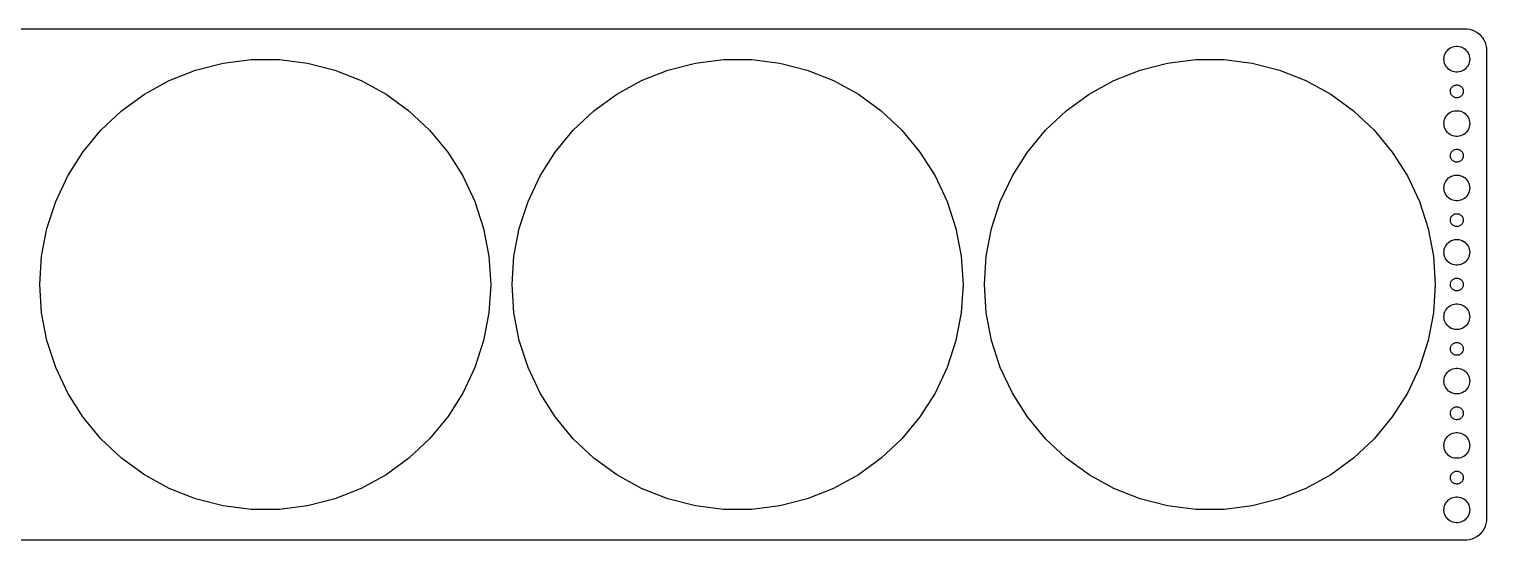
# Model space of a CAD drawing. Header units: metres. Extents: x -284 to 284, y -59 to 59.
# Drawn here: x -55 to 284.5, y -59.5 to 59.5 of the extents above; entities that cross this region are included whole.
import ezdxf

# ---------------------------------------------------------------- set-up
doc = ezdxf.new("R2010")
doc.units = ezdxf.units.M

msp = doc.modelspace()

# ---------------------------------------------------------------- linework, layer by layer
for p, q in [((279.814, 59.4901), (-279.814, 59.4901)), ((280.437, 59.4114), (279.814, 59.4901)), ((281.045, 59.2553), (280.437, 59.4114)), ((281.629, 59.0241), (281.045, 59.2553)), ((282.179, 58.7216), (281.629, 59.0241)), ((282.687, 58.3526), (282.179, 58.7216)), ((283.145, 57.9227), (282.687, 58.3526)), ((283.545, 57.4389), (283.145, 57.9227)), ((275.073, 54.2634), (275.313, 54.5536)), ((275.313, 54.5536), (275.588, 54.8115)), ((275.588, 54.8115), (275.893, 55.033)), ((275.893, 55.033), (276.223, 55.2145)), ((276.223, 55.2145), (276.573, 55.3532)), ((276.573, 55.3532), (276.938, 55.4469)), ((276.938, 55.4469), (277.312, 55.4941)), ((277.312, 55.4941), (277.688, 55.4941)), ((277.688, 55.4941), (278.062, 55.4469)), ((278.062, 55.4469), (278.427, 55.3532)), ((278.427, 55.3532), (278.777, 55.2145)), ((278.777, 55.2145), (279.107, 55.033)), ((279.107, 55.033), (279.412, 54.8115)), ((279.412, 54.8115), (279.687, 54.5536)), ((279.687, 54.5536), (279.927, 54.2634)), ((283.882, 56.9088), (283.545, 57.4389)), ((284.149, 56.3406), (283.882, 56.9088)), ((284.343, 55.7434), (284.149, 56.3406)), ((284.461, 55.1267), (284.343, 55.7434)), ((284.5, 54.5), (284.461, 55.1267)), ((284.5, -54.5), (284.5, 54.5)), ((-16.2234, 49.9305), (-9.83751, 51.5701)), ((-9.83751, 51.5701), (-3.29649, 52.3964)), ((-3.29649, 52.3964), (3.29649, 52.3964)), ((3.29649, 52.3964), (9.83751, 51.5701)), ((9.83751, 51.5701), (16.2234, 49.9305)), ((93.7766, 49.9305), (100.162, 51.5701)), ((100.162, 51.5701), (106.703, 52.3964)), ((106.703, 52.3964), (113.296, 52.3964)), ((113.296, 52.3964), (119.838, 51.5701)), ((119.838, 51.5701), (126.223, 49.9305)), ((203.777, 49.9305), (210.162, 51.5701)), ((210.162, 51.5701), (216.703, 52.3964)), ((216.703, 52.3964), (223.297, 52.3964)), ((223.297, 52.3964), (229.838, 51.5701)), ((229.838, 51.5701), (236.223, 49.9305)), ((274.5, 52.5), (274.524, 52.876)), ((274.524, 52.124), (274.5, 52.5)), ((274.524, 52.876), (274.594, 53.2461)), ((274.594, 51.7539), (274.524, 52.124)), ((274.594, 53.2461), (274.711, 53.6044)), ((274.711, 51.3956), (274.594, 51.7539)), ((274.711, 53.6044), (274.871, 53.9453)), ((274.871, 51.0547), (274.711, 51.3956)), ((274.871, 53.9453), (275.073, 54.2634)), ((275.073, 50.7366), (274.871, 51.0547)), ((279.927, 54.2634), (280.129, 53.9453)), ((280.129, 51.0547), (279.927, 50.7366)), ((280.129, 53.9453), (280.289, 53.6044)), ((280.289, 51.3956), (280.129, 51.0547)), ((280.289, 53.6044), (280.406, 53.2461)), ((280.406, 51.7539), (280.289, 51.3956)), ((280.406, 53.2461), (280.476, 52.876)), ((280.476, 52.124), (280.406, 51.7539)), ((280.476, 52.876), (280.5, 52.5)), ((280.5, 52.5), (280.476, 52.124)), ((-22.3534, 47.5034), (-16.2234, 49.9305)), ((16.2234, 49.9305), (22.3534, 47.5034)), ((87.6466, 47.5034), (93.7766, 49.9305)), ((126.223, 49.9305), (132.353, 47.5034)), ((197.647, 47.5034), (203.777, 49.9305)), ((236.223, 49.9305), (242.353, 47.5034)), ((275.313, 50.4464), (275.073, 50.7366)), ((275.588, 50.1885), (275.313, 50.4464)), ((275.893, 49.967), (275.588, 50.1885)), ((276.223, 49.7855), (275.893, 49.967)), ((276.573, 49.6468), (276.223, 49.7855)), ((276.938, 49.5531), (276.573, 49.6468)), ((277.312, 49.5059), (276.938, 49.5531)), ((277.688, 49.5059), (277.312, 49.5059)), ((278.062, 49.5531), (277.688, 49.5059)), ((278.427, 49.6468), (278.062, 49.5531)), ((278.777, 49.7855), (278.427, 49.6468)), ((279.107, 49.967), (278.777, 49.7855)), ((279.412, 50.1885), (279.107, 49.967)), ((279.687, 50.4464), (279.412, 50.1885)), ((279.927, 50.7366), (279.687, 50.4464)), ((-33.4648, 40.4519), (-28.1309, 44.3272)), ((-28.1309, 44.3272), (-22.3534, 47.5034)), ((22.3534, 47.5034), (28.1309, 44.3272)), ((28.1309, 44.3272), (33.4648, 40.4519)), ((76.5352, 40.4519), (81.8691, 44.3272)), ((81.8691, 44.3272), (87.6466, 47.5034)), ((132.353, 47.5034), (138.131, 44.3272)), ((138.131, 44.3272), (143.465, 40.4519)), ((186.535, 40.4519), (191.869, 44.3272)), ((191.869, 44.3272), (197.647, 47.5034)), ((242.353, 47.5034), (248.131, 44.3272)), ((248.131, 44.3272), (253.465, 40.4519)), ((276, 45), (276.012, 45.188)), ((276.012, 44.812), (276, 45)), ((276.012, 45.188), (276.047, 45.373)), ((276.047, 44.627), (276.012, 44.812)), ((276.047, 45.373), (276.105, 45.5522)), ((276.105, 44.4478), (276.047, 44.627)), ((276.105, 45.5522), (276.186, 45.7226)), ((276.186, 44.2774), (276.105, 44.4478)), ((276.186, 45.7226), (276.286, 45.8817)), ((276.286, 44.1183), (276.186, 44.2774)), ((276.286, 45.8817), (276.407, 46.0268)), ((276.407, 46.0268), (276.544, 46.1558)), ((276.544, 46.1558), (276.696, 46.2665)), ((276.696, 46.2665), (276.861, 46.3572)), ((276.861, 46.3572), (277.036, 46.4266)), ((277.036, 46.4266), (277.219, 46.4734)), ((277.219, 46.4734), (277.406, 46.497)), ((277.406, 46.497), (277.594, 46.497)), ((277.594, 46.497), (277.781, 46.4734)), ((277.781, 46.4734), (277.964, 46.4266)), ((277.964, 46.4266), (278.139, 46.3572)), ((278.139, 46.3572), (278.304, 46.2665)), ((278.304, 46.2665), (278.456, 46.1558)), ((278.456, 46.1558), (278.593, 46.0268)), ((278.593, 46.0268), (278.714, 45.8817)), ((278.714, 45.8817), (278.814, 45.7226)), ((278.814, 44.2774), (278.714, 44.1183)), ((278.814, 45.7226), (278.895, 45.5522)), ((278.895, 44.4478), (278.814, 44.2774)), ((278.895, 45.5522), (278.953, 45.373)), ((278.953, 44.627), (278.895, 44.4478)), ((278.953, 45.373), (278.988, 45.188)), ((278.988, 44.812), (278.953, 44.627)), ((278.988, 45.188), (279, 45)), ((279, 45), (278.988, 44.812)), ((276.407, 43.9732), (276.286, 44.1183)), ((276.544, 43.8442), (276.407, 43.9732)), ((276.696, 43.7335), (276.544, 43.8442)), ((276.861, 43.6428), (276.696, 43.7335)), ((277.036, 43.5734), (276.861, 43.6428)), ((277.219, 43.5266), (277.036, 43.5734)), ((277.406, 43.503), (277.219, 43.5266)), ((277.594, 43.503), (277.406, 43.503)), ((277.781, 43.5266), (277.594, 43.503)), ((277.964, 43.5734), (277.781, 43.5266)), ((278.139, 43.6428), (277.964, 43.5734)), ((278.304, 43.7335), (278.139, 43.6428)), ((278.456, 43.8442), (278.304, 43.7335)), ((278.593, 43.9732), (278.456, 43.8442)), ((278.714, 44.1183), (278.593, 43.9732)), ((-38.2708, 35.9387), (-33.4648, 40.4519)), ((33.4648, 40.4519), (38.2708, 35.9387)), ((71.7291, 35.9387), (76.5352, 40.4519)), ((143.465, 40.4519), (148.271, 35.9387)), ((181.729, 35.9387), (186.535, 40.4519)), ((253.465, 40.4519), (258.271, 35.9387)), ((274.5, 37.5), (274.524, 37.876)), ((274.524, 37.124), (274.5, 37.5)), ((274.524, 37.876), (274.594, 38.2461)), ((274.594, 38.2461), (274.711, 38.6044)), ((274.711, 38.6044), (274.871, 38.9453)), ((274.871, 38.9453), (275.073, 39.2634)), ((275.073, 39.2634), (275.313, 39.5536)), ((275.313, 39.5536), (275.588, 39.8115)), ((275.588, 39.8115), (275.893, 40.033)), ((275.893, 40.033), (276.223, 40.2145)), ((276.223, 40.2145), (276.573, 40.3532)), ((276.573, 40.3532), (276.938, 40.4469)), ((276.938, 40.4469), (277.312, 40.4941)), ((277.312, 40.4941), (277.688, 40.4941)), ((277.688, 40.4941), (278.062, 40.4469)), ((278.062, 40.4469), (278.427, 40.3532)), ((278.427, 40.3532), (278.777, 40.2145)), ((278.777, 40.2145), (279.107, 40.033)), ((279.107, 40.033), (279.412, 39.8115)), ((279.412, 39.8115), (279.687, 39.5536)), ((279.687, 39.5536), (279.927, 39.2634)), ((279.927, 39.2634), (280.129, 38.9453)), ((280.129, 38.9453), (280.289, 38.6044)), ((280.289, 38.6044), (280.406, 38.2461)), ((280.406, 38.2461), (280.476, 37.876)), ((280.476, 37.876), (280.5, 37.5)), ((280.5, 37.5), (280.476, 37.124)), ((-42.4734, 30.8587), (-38.2708, 35.9387)), ((38.2708, 35.9387), (42.4734, 30.8587)), ((67.5266, 30.8587), (71.7291, 35.9387)), ((148.271, 35.9387), (152.473, 30.8587)), ((177.527, 30.8587), (181.729, 35.9387)), ((258.271, 35.9387), (262.473, 30.8587)), ((274.594, 36.7539), (274.524, 37.124)), ((274.711, 36.3956), (274.594, 36.7539)), ((274.871, 36.0547), (274.711, 36.3956)), ((275.073, 35.7366), (274.871, 36.0547)), ((275.313, 35.4464), (275.073, 35.7366)), ((275.588, 35.1885), (275.313, 35.4464)), ((275.893, 34.967), (275.588, 35.1885)), ((276.223, 34.7855), (275.893, 34.967)), ((276.573, 34.6468), (276.223, 34.7855)), ((276.938, 34.5531), (276.573, 34.6468)), ((277.312, 34.5059), (276.938, 34.5531)), ((277.688, 34.5059), (277.312, 34.5059)), ((278.062, 34.5531), (277.688, 34.5059)), ((278.427, 34.6468), (278.062, 34.5531)), ((278.777, 34.7855), (278.427, 34.6468)), ((279.107, 34.967), (278.777, 34.7855)), ((279.412, 35.1885), (279.107, 34.967)), ((279.687, 35.4464), (279.412, 35.1885)), ((279.927, 35.7366), (279.687, 35.4464)), ((280.129, 36.0547), (279.927, 35.7366)), ((280.289, 36.3956), (280.129, 36.0547)), ((280.406, 36.7539), (280.289, 36.3956)), ((280.476, 37.124), (280.406, 36.7539)), ((-46.0061, 25.2921), (-42.4734, 30.8587)), ((42.4734, 30.8587), (46.0061, 25.2921)), ((63.9939, 25.2921), (67.5266, 30.8587)), ((152.473, 30.8587), (156.006, 25.2921)), ((173.994, 25.2921), (177.527, 30.8587)), ((262.473, 30.8587), (266.006, 25.2921)), ((276.105, 30.5522), (276.186, 30.7226)), ((276.186, 30.7226), (276.286, 30.8817)), ((276.286, 30.8817), (276.407, 31.0268)), ((276.407, 31.0268), (276.544, 31.1558)), ((276.544, 31.1558), (276.696, 31.2665)), ((276.696, 31.2665), (276.861, 31.3572)), ((276.861, 31.3572), (277.036, 31.4266)), ((277.036, 31.4266), (277.219, 31.4734)), ((277.219, 31.4734), (277.406, 31.497)), ((277.406, 31.497), (277.594, 31.497)), ((277.594, 31.497), (277.781, 31.4734)), ((277.781, 31.4734), (277.964, 31.4266)), ((277.964, 31.4266), (278.139, 31.3572)), ((278.139, 31.3572), (278.304, 31.2665)), ((278.304, 31.2665), (278.456, 31.1558)), ((278.456, 31.1558), (278.593, 31.0268)), ((278.593, 31.0268), (278.714, 30.8817)), ((278.714, 30.8817), (278.814, 30.7226)), ((278.814, 30.7226), (278.895, 30.5522)), ((276, 30), (276.012, 30.188)), ((276.012, 29.812), (276, 30)), ((276.012, 30.188), (276.047, 30.373)), ((276.047, 29.627), (276.012, 29.812)), ((276.047, 30.373), (276.105, 30.5522)), ((276.105, 29.4478), (276.047, 29.627)), ((276.186, 29.2774), (276.105, 29.4478)), ((276.286, 29.1183), (276.186, 29.2774)), ((276.407, 28.9732), (276.286, 29.1183)), ((276.544, 28.8442), (276.407, 28.9732)), ((276.696, 28.7335), (276.544, 28.8442)), ((276.861, 28.6427), (276.696, 28.7335)), ((277.036, 28.5734), (276.861, 28.6427)), ((277.219, 28.5266), (277.036, 28.5734)), ((277.406, 28.503), (277.219, 28.5266)), ((277.594, 28.503), (277.406, 28.503)), ((277.781, 28.5266), (277.594, 28.503)), ((277.964, 28.5734), (277.781, 28.5266)), ((278.139, 28.6427), (277.964, 28.5734)), ((278.304, 28.7335), (278.139, 28.6427)), ((278.456, 28.8442), (278.304, 28.7335)), ((278.593, 28.9732), (278.456, 28.8442)), ((278.714, 29.1183), (278.593, 28.9732)), ((278.814, 29.2774), (278.714, 29.1183)), ((278.895, 29.4478), (278.814, 29.2774)), ((278.895, 30.5522), (278.953, 30.373)), ((278.953, 29.627), (278.895, 29.4478)), ((278.953, 30.373), (278.988, 30.188)), ((278.988, 29.812), (278.953, 29.627)), ((278.988, 30.188), (279, 30)), ((279, 30), (278.988, 29.812)), ((-48.8133, 19.3265), (-46.0061, 25.2921)), ((46.0061, 25.2921), (48.8133, 19.3265)), ((61.1867, 19.3265), (63.9939, 25.2921)), ((156.006, 25.2921), (158.813, 19.3265)), ((171.187, 19.3265), (173.994, 25.2921)), ((266.006, 25.2921), (268.813, 19.3265)), ((274.711, 23.6044), (274.871, 23.9453)), ((274.871, 23.9453), (275.073, 24.2634)), ((275.073, 24.2634), (275.313, 24.5536)), ((275.313, 24.5536), (275.588, 24.8115)), ((275.588, 24.8115), (275.893, 25.033)), ((275.893, 25.033), (276.223, 25.2145)), ((276.223, 25.2145), (276.573, 25.3532)), ((276.573, 25.3532), (276.938, 25.4469)), ((276.938, 25.4469), (277.312, 25.4941)), ((277.312, 25.4941), (277.688, 25.4941)), ((277.688, 25.4941), (278.062, 25.4469)), ((278.062, 25.4469), (278.427, 25.3532)), ((278.427, 25.3532), (278.777, 25.2145)), ((278.777, 25.2145), (279.107, 25.033)), ((279.107, 25.033), (279.412, 24.8115)), ((279.412, 24.8115), (279.687, 24.5536)), ((279.687, 24.5536), (279.927, 24.2634)), ((279.927, 24.2634), (280.129, 23.9453)), ((280.129, 23.9453), (280.289, 23.6044)), ((274.5, 22.5), (274.524, 22.876)), ((274.524, 22.124), (274.5, 22.5)), ((274.524, 22.876), (274.594, 23.2461)), ((274.594, 21.7539), (274.524, 22.124)), ((274.594, 23.2461), (274.711, 23.6044)), ((274.711, 21.3956), (274.594, 21.7539)), ((274.871, 21.0547), (274.711, 21.3956)), ((275.073, 20.7366), (274.871, 21.0547)), ((275.313, 20.4464), (275.073, 20.7366)), ((275.588, 20.1884), (275.313, 20.4464)), ((279.687, 20.4464), (279.412, 20.1884)), ((279.927, 20.7366), (279.687, 20.4464)), ((280.129, 21.0547), (279.927, 20.7366)), ((280.289, 21.3956), (280.129, 21.0547)), ((280.289, 23.6044), (280.406, 23.2461)), ((280.406, 21.7539), (280.289, 21.3956)), ((280.406, 23.2461), (280.476, 22.876)), ((280.476, 22.124), (280.406, 21.7539)), ((280.476, 22.876), (280.5, 22.5)), ((280.5, 22.5), (280.476, 22.124)), ((-50.8506, 13.0562), (-48.8133, 19.3265)), ((48.8133, 19.3265), (50.8506, 13.0562)), ((59.1494, 13.0562), (61.1867, 19.3265)), ((158.813, 19.3265), (160.851, 13.0562)), ((169.149, 13.0562), (171.187, 19.3265)), ((268.813, 19.3265), (270.851, 13.0562)), ((275.893, 19.967), (275.588, 20.1884)), ((276.223, 19.7855), (275.893, 19.967)), ((276.573, 19.6468), (276.223, 19.7855)), ((276.938, 19.5531), (276.573, 19.6468)), ((277.312, 19.5059), (276.938, 19.5531)), ((277.688, 19.5059), (277.312, 19.5059)), ((278.062, 19.5531), (277.688, 19.5059)), ((278.427, 19.6468), (278.062, 19.5531)), ((278.777, 19.7855), (278.427, 19.6468)), ((279.107, 19.967), (278.777, 19.7855)), ((279.412, 20.1884), (279.107, 19.967)), ((276, 15), (276.012, 15.188)), ((276.012, 14.812), (276, 15)), ((276.012, 15.188), (276.047, 15.373)), ((276.047, 14.627), (276.012, 14.812)), ((276.047, 15.373), (276.105, 15.5522)), ((276.105, 14.4478), (276.047, 14.627)), ((276.105, 15.5522), (276.186, 15.7226)), ((276.186, 14.2774), (276.105, 14.4478)), ((276.186, 15.7226), (276.286, 15.8817)), ((276.286, 14.1183), (276.186, 14.2774)), ((276.286, 15.8817), (276.407, 16.0268)), ((276.407, 13.9732), (276.286, 14.1183)), ((276.407, 16.0268), (276.544, 16.1558)), ((276.544, 13.8442), (276.407, 13.9732)), ((276.544, 16.1558), (276.696, 16.2665)), ((276.696, 13.7335), (276.544, 13.8442)), ((276.696, 16.2665), (276.861, 16.3572)), ((276.861, 13.6427), (276.696, 13.7335)), ((276.861, 16.3572), (277.036, 16.4266)), ((277.036, 13.5734), (276.861, 13.6427)), ((277.036, 16.4266), (277.219, 16.4734)), ((277.219, 16.4734), (277.406, 16.497)), ((277.406, 16.497), (277.594, 16.497)), ((277.594, 16.497), (277.781, 16.4734)), ((277.781, 16.4734), (277.964, 16.4266)), ((277.964, 16.4266), (278.139, 16.3572)), ((278.139, 13.6427), (277.964, 13.5734)), ((278.139, 16.3572), (278.304, 16.2665)), ((278.304, 13.7335), (278.139, 13.6427)), ((278.304, 16.2665), (278.456, 16.1558)), ((278.456, 13.8442), (278.304, 13.7335)), ((278.456, 16.1558), (278.593, 16.0268)), ((278.593, 13.9732), (278.456, 13.8442)), ((278.593, 16.0268), (278.714, 15.8817)), ((278.714, 14.1183), (278.593, 13.9732)), ((278.714, 15.8817), (278.814, 15.7226)), ((278.814, 14.2774), (278.714, 14.1183)), ((278.814, 15.7226), (278.895, 15.5522)), ((278.895, 14.4478), (278.814, 14.2774)), ((278.895, 15.5522), (278.953, 15.373)), ((278.953, 14.627), (278.895, 14.4478)), ((278.953, 15.373), (278.988, 15.188)), ((278.988, 14.812), (278.953, 14.627)), ((278.988, 15.188), (279, 15)), ((279, 15), (278.988, 14.812)), ((-52.086, 6.57999), (-50.8506, 13.0562)), ((50.8506, 13.0562), (52.086, 6.57999)), ((57.914, 6.57999), (59.1494, 13.0562)), ((160.851, 13.0562), (162.086, 6.57999)), ((167.914, 6.57999), (169.149, 13.0562)), ((270.851, 13.0562), (272.086, 6.57999)), ((275.893, 10.033), (276.223, 10.2145)), ((276.223, 10.2145), (276.573, 10.3532)), ((276.573, 10.3532), (276.938, 10.4469)), ((276.938, 10.4469), (277.312, 10.4941)), ((277.219, 13.5266), (277.036, 13.5734)), ((277.406, 13.5029), (277.219, 13.5266)), ((277.312, 10.4941), (277.688, 10.4941)), ((277.594, 13.5029), (277.406, 13.5029)), ((277.781, 13.5266), (277.594, 13.5029)), ((277.688, 10.4941), (278.062, 10.4469)), ((277.964, 13.5734), (277.781, 13.5266)), ((278.062, 10.4469), (278.427, 10.3532)), ((278.427, 10.3532), (278.777, 10.2145)), ((278.777, 10.2145), (279.107, 10.033)), ((274.5, 7.5), (274.524, 7.87599)), ((274.524, 7.12399), (274.5, 7.5)), ((274.524, 7.87599), (274.594, 8.24606)), ((274.594, 6.75392), (274.524, 7.12399)), ((274.594, 8.24606), (274.711, 8.60437)), ((274.711, 8.60437), (274.871, 8.94525)), ((274.871, 8.94525), (275.073, 9.26335)), ((275.073, 9.26335), (275.313, 9.55363)), ((275.313, 9.55363), (275.588, 9.81154)), ((275.588, 9.81154), (275.893, 10.033)), ((279.107, 10.033), (279.412, 9.81154)), ((279.412, 9.81154), (279.687, 9.55363)), ((279.687, 9.55363), (279.927, 9.26335)), ((279.927, 9.26335), (280.129, 8.94525)), ((280.129, 8.94525), (280.289, 8.60437)), ((280.289, 8.60437), (280.406, 8.24606)), ((280.406, 8.24606), (280.476, 7.87599)), ((280.476, 7.12399), (280.406, 6.75392)), ((280.476, 7.87599), (280.5, 7.5)), ((280.5, 7.5), (280.476, 7.12399)), ((-52.5, 0), (-52.086, 6.57999)), ((52.086, 6.57999), (52.5, 0)), ((57.5, 0), (57.914, 6.57999)), ((162.086, 6.57999), (162.5, 0)), ((167.5, 0), (167.914, 6.57999)), ((272.086, 6.57999), (272.5, 0)), ((274.711, 6.39561), (274.594, 6.75392)), ((274.871, 6.05473), (274.711, 6.39561)), ((275.073, 5.73663), (274.871, 6.05473)), ((275.313, 5.44635), (275.073, 5.73663)), ((275.588, 5.18845), (275.313, 5.44635)), ((275.893, 4.96701), (275.588, 5.18845)), ((276.223, 4.78551), (275.893, 4.96701)), ((276.573, 4.64682), (276.223, 4.78551)), ((276.938, 4.55313), (276.573, 4.64682)), ((277.312, 4.50591), (276.938, 4.55313)), ((277.688, 4.50591), (277.312, 4.50591)), ((278.062, 4.55313), (277.688, 4.50591)), ((278.427, 4.64682), (278.062, 4.55313)), ((278.777, 4.78551), (278.427, 4.64682)), ((279.107, 4.96701), (278.777, 4.78551)), ((279.412, 5.18845), (279.107, 4.96701)), ((279.687, 5.44635), (279.412, 5.18845)), ((279.927, 5.73663), (279.687, 5.44635)), ((280.129, 6.05473), (279.927, 5.73663)), ((280.289, 6.39561), (280.129, 6.05473)), ((280.406, 6.75392), (280.289, 6.39561)), ((-52.086, -6.57999), (-52.5, 0)), ((52.5, 0), (52.086, -6.57999)), ((57.914, -6.57999), (57.5, 0)), ((162.5, 0), (162.086, -6.57999)), ((167.914, -6.57999), (167.5, 0)), ((272.5, 0), (272.086, -6.57999)), ((276, 0), (276.012, 0.18799)), ((276.012, -0.18799), (276, 0)), ((276.012, 0.18799), (276.047, 0.37303)), ((276.047, 0.37303), (276.105, 0.55219)), ((276.105, 0.55219), (276.186, 0.72263)), ((276.186, 0.72263), (276.286, 0.88167)), ((276.286, 0.88167), (276.407, 1.02681)), ((276.407, 1.02681), (276.544, 1.15576)), ((276.544, 1.15576), (276.696, 1.26648)), ((276.696, 1.26648), (276.861, 1.35724)), ((276.861, 1.35724), (277.036, 1.42657)), ((277.036, 1.42657), (277.219, 1.47342)), ((277.219, 1.47342), (277.406, 1.49704)), ((277.406, 1.49704), (277.594, 1.49704)), ((277.594, 1.49704), (277.781, 1.47342)), ((277.781, 1.47342), (277.964, 1.42657)), ((277.964, 1.42657), (278.139, 1.35724)), ((278.139, 1.35724), (278.304, 1.26648)), ((278.304, 1.26648), (278.456, 1.15576)), ((278.456, 1.15576), (278.593, 1.02681)), ((278.593, 1.02681), (278.714, 0.88167)), ((278.714, 0.88167), (278.814, 0.72263)), ((278.814, 0.72263), (278.895, 0.55219)), ((278.895, 0.55219), (278.953, 0.37303)), ((278.953, 0.37303), (278.988, 0.18799)), ((278.988, 0.18799), (279, 0)), ((279, 0), (278.988, -0.18799)), ((276.047, -0.37303), (276.012, -0.18799)), ((276.105, -0.55219), (276.047, -0.37303)), ((276.186, -0.72263), (276.105, -0.55219)), ((276.286, -0.88167), (276.186, -0.72263)), ((276.407, -1.02681), (276.286, -0.88167)), ((276.544, -1.15576), (276.407, -1.02681)), ((276.696, -1.26648), (276.544, -1.15576)), ((276.861, -1.35724), (276.696, -1.26648)), ((277.036, -1.42657), (276.861, -1.35724)), ((277.219, -1.47342), (277.036, -1.42657)), ((277.406, -1.49704), (277.219, -1.47342)), ((277.594, -1.49704), (277.406, -1.49704)), ((277.781, -1.47342), (277.594, -1.49704)), ((277.964, -1.42657), (277.781, -1.47342)), ((278.139, -1.35724), (277.964, -1.42657)), ((278.304, -1.26648), (278.139, -1.35724)), ((278.456, -1.15576), (278.304, -1.26648)), ((278.593, -1.02681), (278.456, -1.15576)), ((278.714, -0.88167), (278.593, -1.02681)), ((278.814, -0.72263), (278.714, -0.88167)), ((278.895, -0.55219), (278.814, -0.72263)), ((278.953, -0.37303), (278.895, -0.55219)), ((278.988, -0.18799), (278.953, -0.37303)), ((-50.8506, -13.0562), (-52.086, -6.57999)), ((52.086, -6.57999), (50.8506, -13.0562)), ((59.1494, -13.0562), (57.914, -6.57999)), ((162.086, -6.57999), (160.851, -13.0562)), ((169.149, -13.0562), (167.914, -6.57999)), ((272.086, -6.57999), (270.851, -13.0562)), ((274.524, -7.12399), (274.594, -6.75392)), ((274.594, -6.75392), (274.711, -6.39561)), ((274.711, -6.39561), (274.871, -6.05473)), ((274.871, -6.05473), (275.073, -5.73663)), ((275.073, -5.73663), (275.313, -5.44635)), ((275.313, -5.44635), (275.588, -5.18845)), ((275.588, -5.18845), (275.893, -4.96701)), ((275.893, -4.96701), (276.223, -4.78551)), ((276.223, -4.78551), (276.573, -4.64682)), ((276.573, -4.64682), (276.938, -4.55313)), ((276.938, -4.55313), (277.312, -4.50591)), ((277.312, -4.50591), (277.688, -4.50591)), ((277.688, -4.50591), (278.062, -4.55313)), ((278.062, -4.55313), (278.427, -4.64682)), ((278.427, -4.64682), (278.777, -4.78551)), ((278.777, -4.78551), (279.107, -4.96701)), ((279.107, -4.96701), (279.412, -5.18845)), ((279.412, -5.18845), (279.687, -5.44635)), ((279.687, -5.44635), (279.927, -5.73663)), ((279.927, -5.73663), (280.129, -6.05473)), ((280.129, -6.05473), (280.289, -6.39561)), ((280.289, -6.39561), (280.406, -6.75392)), ((280.406, -6.75392), (280.476, -7.12399)), ((274.5, -7.5), (274.524, -7.12399)), ((274.524, -7.87599), (274.5, -7.5)), ((274.594, -8.24606), (274.524, -7.87599)), ((274.711, -8.60437), (274.594, -8.24606)), ((274.871, -8.94525), (274.711, -8.60437)), ((275.073, -9.26335), (274.871, -8.94525)), ((275.313, -9.55363), (275.073, -9.26335)), ((275.588, -9.81154), (275.313, -9.55363)), ((275.893, -10.033), (275.588, -9.81154)), ((276.223, -10.2145), (275.893, -10.033)), ((279.107, -10.033), (278.777, -10.2145)), ((279.412, -9.81154), (279.107, -10.033)), ((279.687, -9.55363), (279.412, -9.81154)), ((279.927, -9.26335), (279.687, -9.55363)), ((280.129, -8.94525), (279.927, -9.26335)), ((280.289, -8.60437), (280.129, -8.94525)), ((280.406, -8.24606), (280.289, -8.60437)), ((280.476, -7.87599), (280.406, -8.24606)), ((280.476, -7.12399), (280.5, -7.5)), ((280.5, -7.5), (280.476, -7.87599)), ((-48.8133, -19.3265), (-50.8506, -13.0562)), ((50.8506, -13.0562), (48.8133, -19.3265)), ((61.1867, -19.3265), (59.1494, -13.0562)), ((160.851, -13.0562), (158.813, -19.3265)), ((171.187, -19.3265), (169.149, -13.0562)), ((270.851, -13.0562), (268.813, -19.3265)), ((276.573, -10.3532), (276.223, -10.2145)), ((276.938, -10.4469), (276.573, -10.3532)), ((276.861, -13.6427), (277.036, -13.5734)), ((277.312, -10.4941), (276.938, -10.4469)), ((277.036, -13.5734), (277.219, -13.5266)), ((277.219, -13.5266), (277.406, -13.5029)), ((277.688, -10.4941), (277.312, -10.4941)), ((277.406, -13.5029), (277.594, -13.5029)), ((277.594, -13.5029), (277.781, -13.5266)), ((278.062, -10.4469), (277.688, -10.4941)), ((277.781, -13.5266), (277.964, -13.5734)), ((277.964, -13.5734), (278.139, -13.6427)), ((278.427, -10.3532), (278.062, -10.4469)), ((278.777, -10.2145), (278.427, -10.3532)), ((276, -15), (276.012, -14.812)), ((276.012, -15.188), (276, -15)), ((276.012, -14.812), (276.047, -14.627)), ((276.047, -15.373), (276.012, -15.188)), ((276.047, -14.627), (276.105, -14.4478)), ((276.105, -15.5522), (276.047, -15.373)), ((276.105, -14.4478), (276.186, -14.2774)), ((276.186, -15.7226), (276.105, -15.5522)), ((276.186, -14.2774), (276.286, -14.1183)), ((276.286, -15.8817), (276.186, -15.7226)), ((276.286, -14.1183), (276.407, -13.9732)), ((276.407, -16.0268), (276.286, -15.8817)), ((276.407, -13.9732), (276.544, -13.8442)), ((276.544, -16.1558), (276.407, -16.0268)), ((276.544, -13.8442), (276.696, -13.7335)), ((276.696, -16.2665), (276.544, -16.1558)), ((276.696, -13.7335), (276.861, -13.6427)), ((276.861, -16.3572), (276.696, -16.2665)), ((277.036, -16.4266), (276.861, -16.3572)), ((277.219, -16.4734), (277.036, -16.4266)), ((277.406, -16.497), (277.219, -16.4734)), ((277.594, -16.497), (277.406, -16.497)), ((277.781, -16.4734), (277.594, -16.497)), ((277.964, -16.4266), (277.781, -16.4734)), ((278.139, -16.3572), (277.964, -16.4266)), ((278.139, -13.6427), (278.304, -13.7335)), ((278.304, -16.2665), (278.139, -16.3572)), ((278.304, -13.7335), (278.456, -13.8442)), ((278.456, -16.1558), (278.304, -16.2665)), ((278.456, -13.8442), (278.593, -13.9732)), ((278.593, -16.0268), (278.456, -16.1558)), ((278.593, -13.9732), (278.714, -14.1183)), ((278.714, -15.8817), (278.593, -16.0268)), ((278.714, -14.1183), (278.814, -14.2774)), ((278.814, -15.7226), (278.714, -15.8817)), ((278.814, -14.2774), (278.895, -14.4478)), ((278.895, -15.5522), (278.814, -15.7226)), ((278.895, -14.4478), (278.953, -14.627)), ((278.953, -15.373), (278.895, -15.5522)), ((278.953, -14.627), (278.988, -14.812)), ((278.988, -15.188), (278.953, -15.373)), ((278.988, -14.812), (279, -15)), ((279, -15), (278.988, -15.188)), ((-46.0061, -25.2921), (-48.8133, -19.3265)), ((48.8133, -19.3265), (46.0061, -25.2921)), ((63.9939, -25.2921), (61.1867, -19.3265)), ((158.813, -19.3265), (156.006, -25.2921)), ((173.994, -25.2921), (171.187, -19.3265)), ((268.813, -19.3265), (266.006, -25.2921)), ((275.313, -20.4464), (275.588, -20.1884)), ((275.588, -20.1884), (275.893, -19.967)), ((275.893, -19.967), (276.223, -19.7855)), ((276.223, -19.7855), (276.573, -19.6468)), ((276.573, -19.6468), (276.938, -19.5531)), ((276.938, -19.5531), (277.312, -19.5059)), ((277.312, -19.5059), (277.688, -19.5059)), ((277.688, -19.5059), (278.062, -19.5531)), ((278.062, -19.5531), (278.427, -19.6468)), ((278.427, -19.6468), (278.777, -19.7855)), ((278.777, -19.7855), (279.107, -19.967)), ((279.107, -19.967), (279.412, -20.1884)), ((279.412, -20.1884), (279.687, -20.4464)), ((274.5, -22.5), (274.524, -22.124)), ((274.524, -22.876), (274.5, -22.5)), ((274.524, -22.124), (274.594, -21.7539)), ((274.594, -23.2461), (274.524, -22.876)), ((274.594, -21.7539), (274.711, -21.3956)), ((274.711, -23.6044), (274.594, -23.2461)), ((274.711, -21.3956), (274.871, -21.0547)), ((274.871, -23.9453), (274.711, -23.6044)), ((274.871, -21.0547), (275.073, -20.7366)), ((275.073, -20.7366), (275.313, -20.4464)), ((279.687, -20.4464), (279.927, -20.7366)), ((279.927, -20.7366), (280.129, -21.0547)), ((280.129, -21.0547), (280.289, -21.3956)), ((280.289, -23.6044), (280.129, -23.9453)), ((280.289, -21.3956), (280.406, -21.7539)), ((280.406, -23.2461), (280.289, -23.6044)), ((280.406, -21.7539), (280.476, -22.124)), ((280.476, -22.876), (280.406, -23.2461)), ((280.476, -22.124), (280.5, -22.5)), ((280.5, -22.5), (280.476, -22.876)), ((-42.4734, -30.8587), (-46.0061, -25.2921)), ((46.0061, -25.2921), (42.4734, -30.8587)), ((67.5266, -30.8587), (63.9939, -25.2921)), ((156.006, -25.2921), (152.473, -30.8587)), ((177.527, -30.8587), (173.994, -25.2921)), ((266.006, -25.2921), (262.473, -30.8587)), ((275.073, -24.2634), (274.871, -23.9453)), ((275.313, -24.5536), (275.073, -24.2634)), ((275.588, -24.8115), (275.313, -24.5536)), ((275.893, -25.033), (275.588, -24.8115)), ((276.223, -25.2145), (275.893, -25.033)), ((276.573, -25.3532), (276.223, -25.2145)), ((276.938, -25.4469), (276.573, -25.3532)), ((277.312, -25.4941), (276.938, -25.4469)), ((277.688, -25.4941), (277.312, -25.4941)), ((278.062, -25.4469), (277.688, -25.4941)), ((278.427, -25.3532), (278.062, -25.4469)), ((278.777, -25.2145), (278.427, -25.3532)), ((279.107, -25.033), (278.777, -25.2145)), ((279.412, -24.8115), (279.107, -25.033)), ((279.687, -24.5536), (279.412, -24.8115)), ((279.927, -24.2634), (279.687, -24.5536)), ((280.129, -23.9453), (279.927, -24.2634)), ((276, -30), (276.012, -29.812)), ((276.012, -30.188), (276, -30)), ((276.012, -29.812), (276.047, -29.627)), ((276.047, -30.373), (276.012, -30.188)), ((276.047, -29.627), (276.105, -29.4478)), ((276.105, -30.5522), (276.047, -30.373)), ((276.105, -29.4478), (276.186, -29.2774)), ((276.186, -30.7226), (276.105, -30.5522)), ((276.186, -29.2774), (276.286, -29.1183)), ((276.286, -29.1183), (276.407, -28.9732)), ((276.407, -28.9732), (276.544, -28.8442)), ((276.544, -28.8442), (276.696, -28.7335)), ((276.696, -28.7335), (276.861, -28.6427)), ((276.861, -28.6427), (277.036, -28.5734)), ((277.036, -28.5734), (277.219, -28.5266)), ((277.219, -28.5266), (277.406, -28.503)), ((277.406, -28.503), (277.594, -28.503)), ((277.594, -28.503), (277.781, -28.5266)), ((277.781, -28.5266), (277.964, -28.5734)), ((277.964, -28.5734), (278.139, -28.6427)), ((278.139, -28.6427), (278.304, -28.7335)), ((278.304, -28.7335), (278.456, -28.8442)), ((278.456, -28.8442), (278.593, -28.9732)), ((278.593, -28.9732), (278.714, -29.1183)), ((278.714, -29.1183), (278.814, -29.2774)), ((278.814, -29.2774), (278.895, -29.4478)), ((278.895, -30.5522), (278.814, -30.7226)), ((278.895, -29.4478), (278.953, -29.627)), ((278.953, -30.373), (278.895, -30.5522)), ((278.953, -29.627), (278.988, -29.812)), ((278.988, -30.188), (278.953, -30.373)), ((278.988, -29.812), (279, -30)), ((279, -30), (278.988, -30.188)), ((-38.2708, -35.9387), (-42.4734, -30.8587)), ((42.4734, -30.8587), (38.2708, -35.9387)), ((71.7291, -35.9387), (67.5266, -30.8587)), ((152.473, -30.8587), (148.271, -35.9387)), ((181.729, -35.9387), (177.527, -30.8587)), ((262.473, -30.8587), (258.271, -35.9387)), ((276.286, -30.8817), (276.186, -30.7226)), ((276.407, -31.0268), (276.286, -30.8817)), ((276.544, -31.1558), (276.407, -31.0268)), ((276.696, -31.2665), (276.544, -31.1558)), ((276.861, -31.3572), (276.696, -31.2665)), ((277.036, -31.4266), (276.861, -31.3572)), ((277.219, -31.4734), (277.036, -31.4266)), ((277.406, -31.497), (277.219, -31.4734)), ((277.594, -31.497), (277.406, -31.497)), ((277.781, -31.4734), (277.594, -31.497)), ((277.964, -31.4266), (277.781, -31.4734)), ((278.139, -31.3572), (277.964, -31.4266)), ((278.304, -31.2665), (278.139, -31.3572)), ((278.456, -31.1558), (278.304, -31.2665)), ((278.593, -31.0268), (278.456, -31.1558)), ((278.714, -30.8817), (278.593, -31.0268)), ((278.814, -30.7226), (278.714, -30.8817)), ((-33.4648, -40.4519), (-38.2708, -35.9387)), ((38.2708, -35.9387), (33.4648, -40.4519)), ((76.5352, -40.4519), (71.7291, -35.9387)), ((148.271, -35.9387), (143.465, -40.4519)), ((186.535, -40.4519), (181.729, -35.9387)), ((258.271, -35.9387), (253.465, -40.4519)), ((274.5, -37.5), (274.524, -37.124)), ((274.524, -37.124), (274.594, -36.7539)), ((274.594, -36.7539), (274.711, -36.3956)), ((274.711, -36.3956), (274.871, -36.0547)), ((274.871, -36.0547), (275.073, -35.7366)), ((275.073, -35.7366), (275.313, -35.4464)), ((275.313, -35.4464), (275.588, -35.1885)), ((275.588, -35.1885), (275.893, -34.967)), ((275.893, -34.967), (276.223, -34.7855)), ((276.223, -34.7855), (276.573, -34.6468)), ((276.573, -34.6468), (276.938, -34.5531)), ((276.938, -34.5531), (277.312, -34.5059)), ((277.312, -34.5059), (277.688, -34.5059)), ((277.688, -34.5059), (278.062, -34.5531)), ((278.062, -34.5531), (278.427, -34.6468)), ((278.427, -34.6468), (278.777, -34.7855)), ((278.777, -34.7855), (279.107, -34.967)), ((279.107, -34.967), (279.412, -35.1885)), ((279.412, -35.1885), (279.687, -35.4464)), ((279.687, -35.4464), (279.927, -35.7366)), ((279.927, -35.7366), (280.129, -36.0547)), ((280.129, -36.0547), (280.289, -36.3956)), ((280.289, -36.3956), (280.406, -36.7539)), ((280.406, -36.7539), (280.476, -37.124)), ((280.476, -37.124), (280.5, -37.5)), ((-28.1309, -44.3272), (-33.4648, -40.4519)), ((33.4648, -40.4519), (28.1309, -44.3272)), ((81.8691, -44.3272), (76.5352, -40.4519)), ((143.465, -40.4519), (138.131, -44.3272)), ((191.869, -44.3272), (186.535, -40.4519)), ((253.465, -40.4519), (248.131, -44.3272)), ((274.524, -37.876), (274.5, -37.5)), ((274.594, -38.2461), (274.524, -37.876)), ((274.711, -38.6044), (274.594, -38.2461)), ((274.871, -38.9453), (274.711, -38.6044)), ((275.073, -39.2634), (274.871, -38.9453)), ((275.313, -39.5536), (275.073, -39.2634)), ((275.588, -39.8115), (275.313, -39.5536)), ((275.893, -40.033), (275.588, -39.8115)), ((276.223, -40.2145), (275.893, -40.033)), ((276.573, -40.3532), (276.223, -40.2145)), ((276.938, -40.4469), (276.573, -40.3532)), ((277.312, -40.4941), (276.938, -40.4469)), ((277.688, -40.4941), (277.312, -40.4941)), ((278.062, -40.4469), (277.688, -40.4941)), ((278.427, -40.3532), (278.062, -40.4469)), ((278.777, -40.2145), (278.427, -40.3532)), ((279.107, -40.033), (278.777, -40.2145)), ((279.412, -39.8115), (279.107, -40.033)), ((279.687, -39.5536), (279.412, -39.8115)), ((279.927, -39.2634), (279.687, -39.5536)), ((280.129, -38.9453), (279.927, -39.2634)), ((280.289, -38.6044), (280.129, -38.9453)), ((280.406, -38.2461), (280.289, -38.6044)), ((280.476, -37.876), (280.406, -38.2461)), ((280.5, -37.5), (280.476, -37.876)), ((276.186, -44.2774), (276.286, -44.1183)), ((276.286, -44.1183), (276.407, -43.9732)), ((276.407, -43.9732), (276.544, -43.8442)), ((276.544, -43.8442), (276.696, -43.7335)), ((276.696, -43.7335), (276.861, -43.6428)), ((276.861, -43.6428), (277.036, -43.5734)), ((277.036, -43.5734), (277.219, -43.5266)), ((277.219, -43.5266), (277.406, -43.503)), ((277.406, -43.503), (277.594, -43.503)), ((277.594, -43.503), (277.781, -43.5266)), ((277.781, -43.5266), (277.964, -43.5734)), ((277.964, -43.5734), (278.139, -43.6428)), ((278.139, -43.6428), (278.304, -43.7335)), ((278.304, -43.7335), (278.456, -43.8442)), ((278.456, -43.8442), (278.593, -43.9732)), ((278.593, -43.9732), (278.714, -44.1183)), ((278.714, -44.1183), (278.814, -44.2774)), ((-22.3534, -47.5034), (-28.1309, -44.3272)), ((-16.2234, -49.9305), (-22.3534, -47.5034)), ((22.3534, -47.5034), (16.2234, -49.9305)), ((28.1309, -44.3272), (22.3534, -47.5034)), ((87.6466, -47.5034), (81.8691, -44.3272)), ((93.7766, -49.9305), (87.6466, -47.5034)), ((132.353, -47.5034), (126.223, -49.9305)), ((138.131, -44.3272), (132.353, -47.5034)), ((197.647, -47.5034), (191.869, -44.3272)), ((203.777, -49.9305), (197.647, -47.5034)), ((242.353, -47.5034), (236.223, -49.9305)), ((248.131, -44.3272), (242.353, -47.5034)), ((276, -45), (276.012, -44.812)), ((276.012, -45.188), (276, -45)), ((276.012, -44.812), (276.047, -44.627)), ((276.047, -45.373), (276.012, -45.188)), ((276.047, -44.627), (276.105, -44.4478)), ((276.105, -45.5522), (276.047, -45.373)), ((276.105, -44.4478), (276.186, -44.2774)), ((276.186, -45.7226), (276.105, -45.5522)), ((276.286, -45.8817), (276.186, -45.7226)), ((276.407, -46.0268), (276.286, -45.8817)), ((276.544, -46.1558), (276.407, -46.0268)), ((276.696, -46.2665), (276.544, -46.1558)), ((276.861, -46.3572), (276.696, -46.2665)), ((277.036, -46.4266), (276.861, -46.3572)), ((277.219, -46.4734), (277.036, -46.4266)), ((277.406, -46.497), (277.219, -46.4734)), ((277.594, -46.497), (277.406, -46.497)), ((277.781, -46.4734), (277.594, -46.497)), ((277.964, -46.4266), (277.781, -46.4734)), ((278.139, -46.3572), (277.964, -46.4266)), ((278.304, -46.2665), (278.139, -46.3572)), ((278.456, -46.1558), (278.304, -46.2665)), ((278.593, -46.0268), (278.456, -46.1558)), ((278.714, -45.8817), (278.593, -46.0268)), ((278.814, -45.7226), (278.714, -45.8817)), ((278.814, -44.2774), (278.895, -44.4478)), ((278.895, -45.5522), (278.814, -45.7226)), ((278.895, -44.4478), (278.953, -44.627)), ((278.953, -45.373), (278.895, -45.5522)), ((278.953, -44.627), (278.988, -44.812)), ((278.988, -45.188), (278.953, -45.373)), ((278.988, -44.812), (279, -45)), ((279, -45), (278.988, -45.188)), ((-9.83751, -51.5701), (-16.2234, -49.9305)), ((16.2234, -49.9305), (9.83751, -51.5701)), ((100.162, -51.5701), (93.7766, -49.9305)), ((126.223, -49.9305), (119.838, -51.5701)), ((210.162, -51.5701), (203.777, -49.9305)), ((236.223, -49.9305), (229.838, -51.5701)), ((274.871, -51.0547), (275.073, -50.7366)), ((275.073, -50.7366), (275.313, -50.4464)), ((275.313, -50.4464), (275.588, -50.1885)), ((275.588, -50.1885), (275.893, -49.967)), ((275.893, -49.967), (276.223, -49.7855)), ((276.223, -49.7855), (276.573, -49.6468)), ((276.573, -49.6468), (276.938, -49.5531)), ((276.938, -49.5531), (277.312, -49.5059)), ((277.312, -49.5059), (277.688, -49.5059)), ((277.688, -49.5059), (278.062, -49.5531)), ((278.062, -49.5531), (278.427, -49.6468)), ((278.427, -49.6468), (278.777, -49.7855)), ((278.777, -49.7855), (279.107, -49.967)), ((279.107, -49.967), (279.412, -50.1885)), ((279.412, -50.1885), (279.687, -50.4464)), ((279.687, -50.4464), (279.927, -50.7366)), ((279.927, -50.7366), (280.129, -51.0547)), ((-3.29649, -52.3964), (-9.83751, -51.5701)), ((3.29649, -52.3964), (-3.29649, -52.3964)), ((9.83751, -51.5701), (3.29649, -52.3964)), ((106.703, -52.3964), (100.162, -51.5701)), ((113.296, -52.3964), (106.703, -52.3964)), ((119.838, -51.5701), (113.296, -52.3964)), ((216.703, -52.3964), (210.162, -51.5701)), ((223.297, -52.3964), (216.703, -52.3964)), ((229.838, -51.5701), (223.297, -52.3964)), ((274.5, -52.5), (274.524, -52.124)), ((274.524, -52.876), (274.5, -52.5)), ((274.524, -52.124), (274.594, -51.7539)), ((274.594, -53.2461), (274.524, -52.876)), ((274.594, -51.7539), (274.711, -51.3956)), ((274.711, -53.6044), (274.594, -53.2461)), ((274.711, -51.3956), (274.871, -51.0547)), ((274.871, -53.9453), (274.711, -53.6044)), ((275.073, -54.2634), (274.871, -53.9453)), ((275.313, -54.5536), (275.073, -54.2634)), ((279.927, -54.2634), (279.687, -54.5536)), ((280.129, -53.9453), (279.927, -54.2634)), ((280.129, -51.0547), (280.289, -51.3956)), ((280.289, -53.6044), (280.129, -53.9453)), ((280.289, -51.3956), (280.406, -51.7539)), ((280.406, -53.2461), (280.289, -53.6044)), ((280.406, -51.7539), (280.476, -52.124)), ((280.476, -52.876), (280.406, -53.2461)), ((280.476, -52.124), (280.5, -52.5)), ((280.5, -52.5), (280.476, -52.876)), ((275.588, -54.8115), (275.313, -54.5536)), ((275.893, -55.033), (275.588, -54.8115)), ((276.223, -55.2145), (275.893, -55.033)), ((276.573, -55.3532), (276.223, -55.2145)), ((276.938, -55.4469), (276.573, -55.3532)), ((277.312, -55.4941), (276.938, -55.4469)), ((277.688, -55.4941), (277.312, -55.4941)), ((278.062, -55.4469), (277.688, -55.4941)), ((278.427, -55.3532), (278.062, -55.4469)), ((278.777, -55.2145), (278.427, -55.3532)), ((279.107, -55.033), (278.777, -55.2145)), ((279.412, -54.8115), (279.107, -55.033)), ((279.687, -54.5536), (279.412, -54.8115)), ((283.145, -57.9227), (283.545, -57.4389)), ((283.545, -57.4389), (283.882, -56.9088)), ((283.882, -56.9088), (284.149, -56.3406)), ((284.149, -56.3406), (284.343, -55.7434)), ((284.343, -55.7434), (284.461, -55.1267)), ((284.461, -55.1267), (284.5, -54.5)), ((-279.814, -59.4901), (279.814, -59.4901)), ((279.814, -59.4901), (280.437, -59.4114)), ((280.437, -59.4114), (281.045, -59.2553)), ((281.045, -59.2553), (281.629, -59.0241)), ((281.629, -59.0241), (282.179, -58.7216)), ((282.179, -58.7216), (282.687, -58.3526)), ((282.687, -58.3526), (283.145, -57.9227))]:
    msp.add_line(p, q)

doc.saveas('drawing.dxf')
